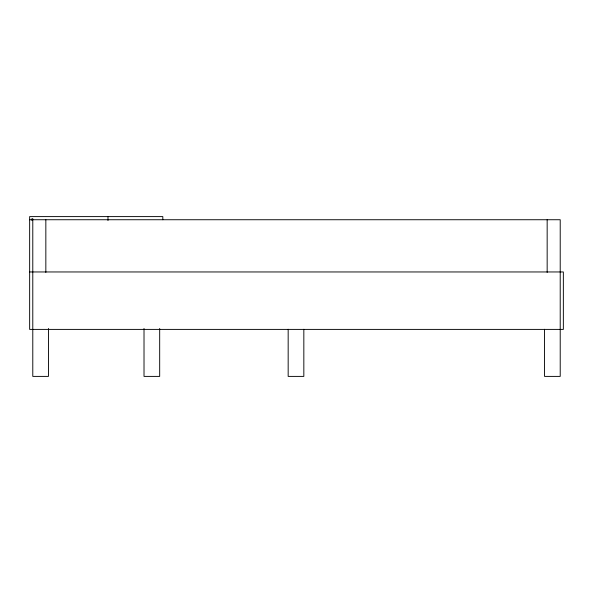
<?xml version="1.0" encoding="UTF-8"?>
<svg xmlns="http://www.w3.org/2000/svg" width="593" height="593" viewBox="0 0 593 593"><rect width="100%" height="100%" fill="white"/><g stroke="black" fill="none" stroke-linecap="round" stroke-linejoin="round"><path stroke-width="0.89" d="M29.65 219.736L560.215 219.736L560.215 376.399L544.552 376.399L544.552 329.278M29.65 271.957L563.35 271.957L563.35 329.397L29.65 329.397L29.65 216.601L162.816 216.601L162.816 219.736M547.161 219.736L547.161 272.395M303.831 329.278L303.831 376.399L288.168 376.399L288.168 329.278M159.68 328.478L159.68 376.399L144.017 376.399L144.017 328.478M107.985 216.601L107.985 220.522M48.448 328.478L48.448 376.399L32.785 376.399L32.785 218.691L31.948 218.691L31.948 220.522M45.839 219.736L45.839 272.395"/></g></svg>
